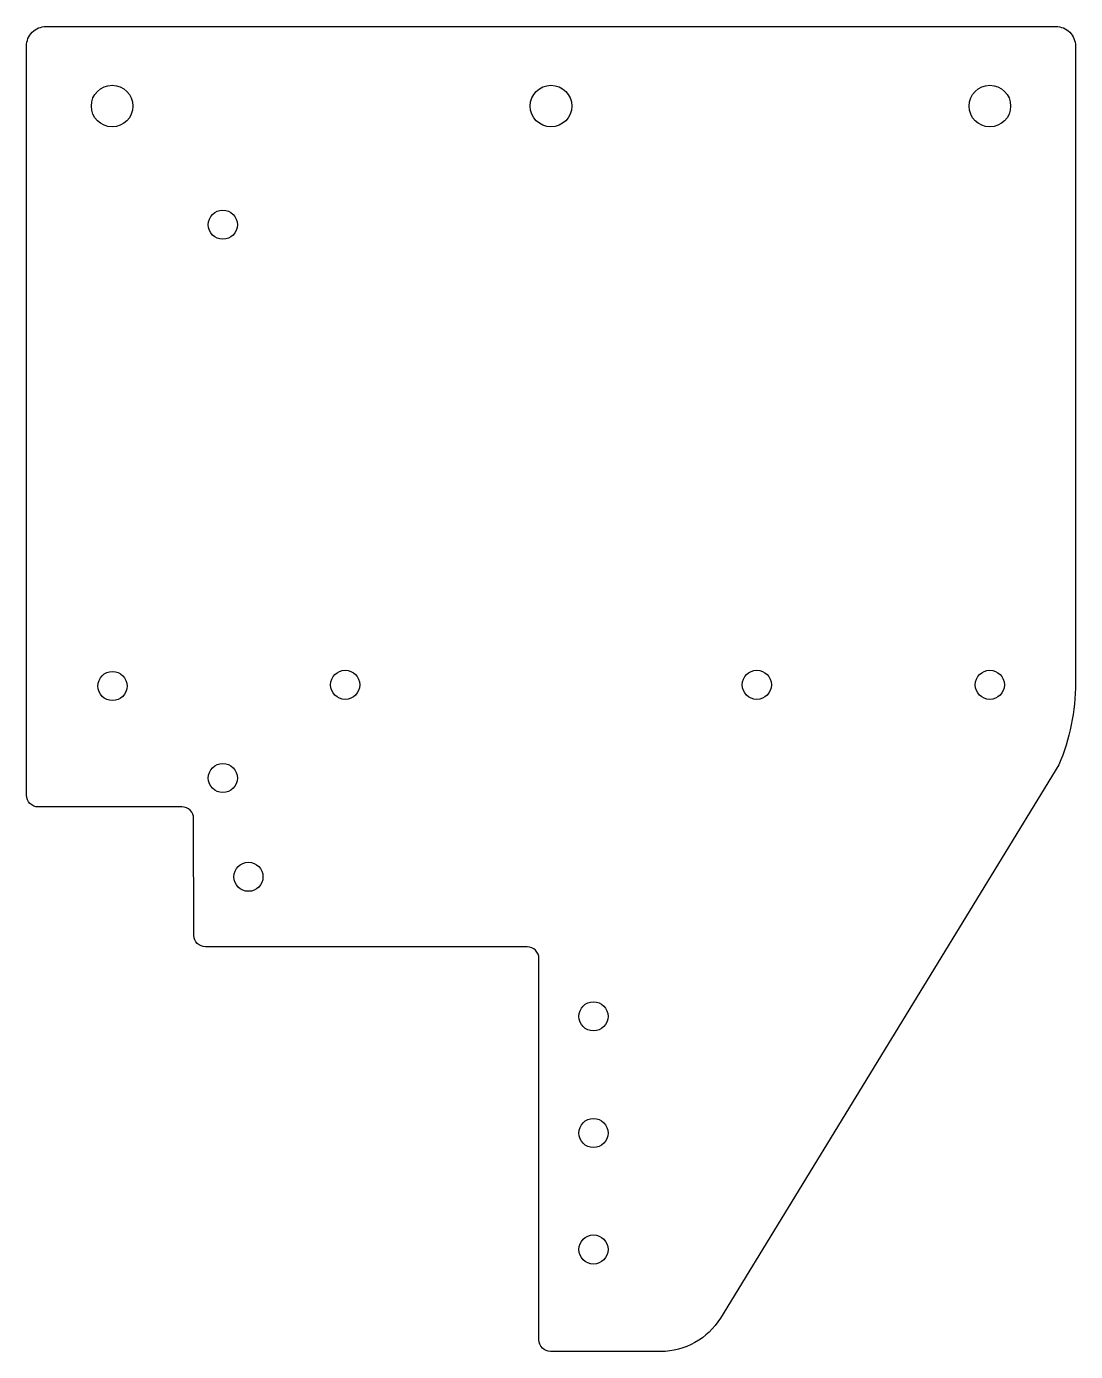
# Model space of a CAD drawing. Extents: x 15 to 196, y -114 to 113.
import ezdxf

# ---------------------------------------------------------------- set-up
doc = ezdxf.new("R2010")
doc.units = 0
doc.layers.get('0').update_dxf_attribs({"linetype": 'CONTINUOUS'})

msp = doc.modelspace()

# ---------------------------------------------------------------- linework, layer by layer
msp.add_lwpolyline([(103.44, -112.41), (103.44, -46.93, 0.414214), (101.44, -44.93), (46.21, -44.93, -0.409068), (44.21, -42.97), (44.18, -22.91, 0.414214), (42.17, -20.91), (40.68, -20.91), (17.49, -20.91, -0.414214), (15.49, -18.91), (15.49, 109.72, -0.414214), (18.85, 113.08), (192.17, 113.08, -0.414214), (195.53, 109.72), (195.53, 0.36, -0.100449), (192.68, -13.69), (134.59, -108.66, -0.261178), (124.34, -114.41), (105.44, -114.41, -0.414214)], format="xyb", close=True)
msp.add_lwpolyline([(103.44, -112.41), (103.44, -46.93, 0.414214), (101.44, -44.93), (46.21, -44.93, -0.409068), (44.21, -42.97), (44.18, -22.91, 0.414214), (42.17, -20.91), (40.68, -20.91), (17.49, -20.91, -0.414214), (15.49, -18.91), (15.49, 109.72, -0.414214), (18.85, 113.08), (192.17, 113.08, -0.414214), (195.53, 109.72), (195.53, 0.36, -0.100449), (192.68, -13.69), (134.59, -108.66, -0.261178), (124.34, -114.41), (105.44, -114.41, -0.414214)], format="xyb", close=True)
for centre, radius in [((30.19, 99.42), 3.57), ((30.19, 99.42), 3.57), ((105.51, 99.42), 3.57), ((105.51, 99.42), 3.57), ((180.83, 99.42), 3.57), ((180.83, 99.42), 3.57), ((49.19, 79.05), 2.5), ((49.19, 79.05), 2.5), ((30.24, -0.16), 2.5), ((30.24, -0.16), 2.5), ((70.19, 0.06), 2.5), ((70.19, 0.06), 2.5), ((140.83, 0.06), 2.5), ((140.83, 0.06), 2.5), ((180.83, 0.06), 2.5), ((180.83, 0.06), 2.5), ((49.19, -15.95), 2.5), ((49.19, -15.95), 2.5), ((53.58, -32.9), 2.5), ((53.58, -32.9), 2.5), ((112.8, -56.87), 2.5), ((112.8, -56.87), 2.5), ((112.8, -76.9), 2.5), ((112.8, -76.9), 2.5), ((112.8, -96.9), 2.5), ((112.8, -96.9), 2.5)]:
    msp.add_circle(centre, radius)

doc.saveas('drawing.dxf')
